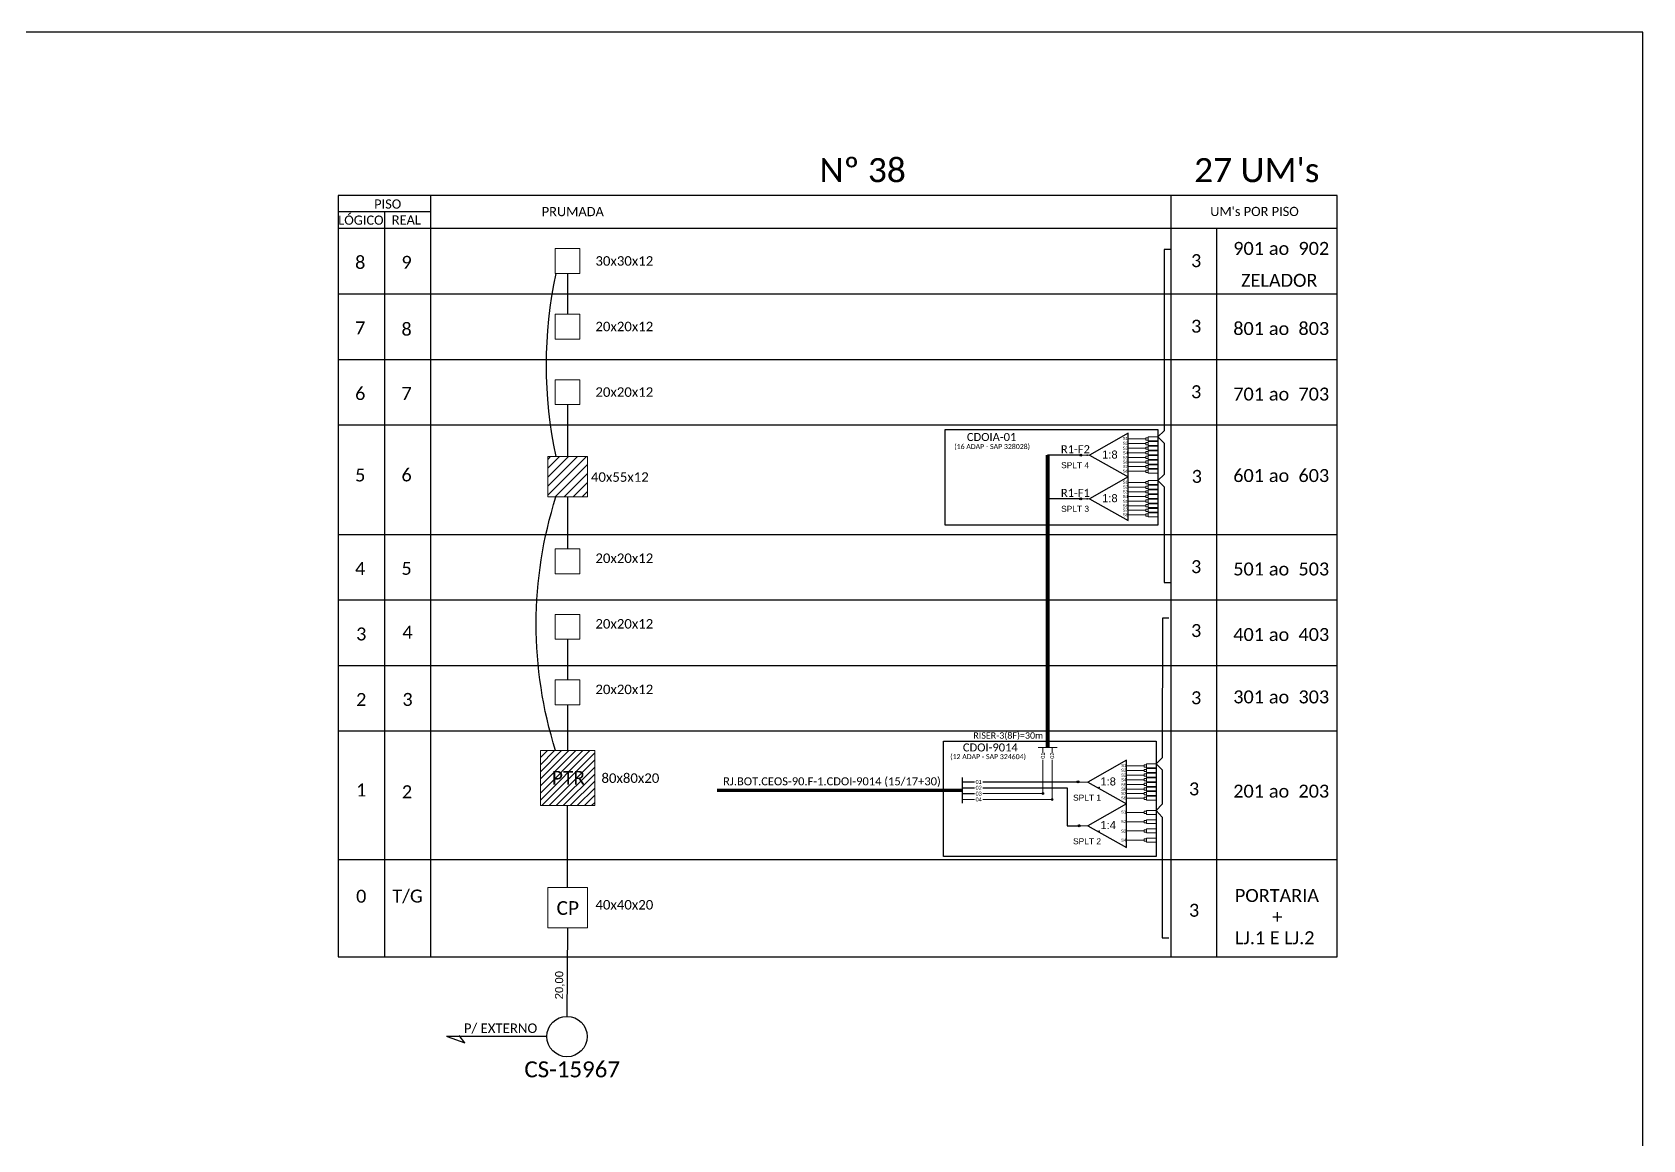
# Model space of a CAD drawing. Header units: metres. Extents: x -1286 to -445, y -500 to 94.
# Drawn here: x -847.6 to -445.1, y -182.4 to 94.2 of the extents above; entities that cross this region are included whole.
import ezdxf
from ezdxf.enums import TextEntityAlignment as Align

# ---------------------------------------------------------------- set-up
doc = ezdxf.new("R2010")
doc.units = ezdxf.units.M
doc.layers.add('10.1-Caixas Subterrâneas', color=5, linetype='Continuous')
doc.styles.add('ARIAL', font='arial.ttf')
doc.styles.add('WMF-Calibri0', font='calibri.ttf')

# ---------------------------------------------------------------- blocks, each defined once
blk = doc.blocks.new('SPLT_1-8_SC-APC')
at = {"color": 1}
blk.add_lwpolyline([(-7.37, -2.1), (-17.04, -7.55), (-7.37, -13), (-7.37, -2.1)], dxfattribs=at)
at = {"color": 3, "lineweight": 0}
for points in [[(-2.99, -3.51), (-7.37, -3.51)], [(-2.41, -3.02), (-2.41, -4)], [(-2.41, -3.02), (0, -3.02)], [(-2.41, -4), (0, -4)], [(-7.37, -4.66), (-2.99, -4.66)], [(-7.37, -5.82), (-2.99, -5.82)], [(-7.37, -6.97), (-2.99, -6.97)], [(-2.41, -4.17), (-2.41, -5.16)], [(-2.41, -4.17), (0, -4.17)], [(-2.41, -5.16), (0, -5.16)], [(-2.41, -5.32), (-2.41, -6.31)], [(-2.41, -5.32), (0, -5.32)], [(-2.41, -6.31), (0, -6.31)], [(-2.41, -6.48), (-2.41, -7.46)], [(-2.41, -6.48), (0, -6.48)], [(-2.41, -7.46), (0, -7.46)], [(-2.41, -7.63), (-2.41, -8.62)], [(-2.41, -7.63), (0, -7.63)], [(-7.37, -8.12), (-2.99, -8.12)], [(-7.37, -9.28), (-2.99, -9.28)], [(-7.37, -10.43), (-2.99, -10.43)], [(-7.37, -11.58), (-2.99, -11.58)], [(-2.41, -8.62), (0, -8.62)], [(-2.41, -8.78), (-2.41, -9.77)], [(-2.41, -8.78), (0, -8.78)], [(-2.41, -9.77), (0, -9.77)], [(-2.41, -9.94), (-2.41, -10.92)], [(-2.41, -9.94), (0, -9.94)], [(-2.41, -10.92), (0, -10.92)], [(-2.41, -11.09), (-2.41, -12.08)], [(-2.41, -11.09), (0, -11.09)], [(-2.41, -12.08), (0, -12.08)]]:
    blk.add_lwpolyline(points, dxfattribs=at)
for points in [[(-2.99, -3.22), (-2.41, -3.22), (-2.41, -3.8), (-2.99, -3.8)], [(-2.99, -4.38), (-2.41, -4.38), (-2.41, -4.95), (-2.99, -4.95)], [(-2.99, -5.53), (-2.41, -5.53), (-2.41, -6.1), (-2.99, -6.1)], [(-2.99, -6.68), (-2.41, -6.68), (-2.41, -7.26), (-2.99, -7.26)], [(-2.99, -7.84), (-2.41, -7.84), (-2.41, -8.41), (-2.99, -8.41)], [(-2.99, -8.99), (-2.41, -8.99), (-2.41, -9.56), (-2.99, -9.56)], [(-2.99, -10.14), (-2.41, -10.14), (-2.41, -10.72), (-2.99, -10.72)], [(-2.99, -11.3), (-2.41, -11.3), (-2.41, -11.87), (-2.99, -11.87)]]:
    blk.add_lwpolyline(points, close=True, dxfattribs=at)
at = {"color": 1, "lineweight": 0}
blk.add_lwpolyline([(-17.04, -7.55), (-19.26, -7.55)], dxfattribs=at)
at = {"color": 1, "style": 'ARIAL'}
for s, height, p in [('S1', 0.75, (-8.74, -3.78)), ('1:8', 2, (-13.91, -8.4)), ('S2', 0.75, (-8.74, -4.97)), ('S3', 0.75, (-8.74, -6.18)), ('S4', 0.75, (-8.74, -7.36)), ('S5', 0.75, (-8.74, -8.57)), ('S6', 0.75, (-8.74, -9.69)), ('S7', 0.75, (-8.74, -10.78)), ('S8', 0.75, (-8.74, -11.9))]:
    blk.add_text(s, height=height, dxfattribs=at).set_placement(p)
blk = doc.blocks.new('SPLITTER_')
blk.add_point((0, 0))
at = {"style": 'ARIAL', "flags": 4}
blk.add_attdef('SPLT', (0, -3.26), '', height=1.5, dxfattribs=at)

msp = doc.modelspace()

# ---------------------------------------------------------------- hatches: boundary and pattern name
h = msp.add_hatch()
h.set_pattern_fill('LINE', color=1, scale=0.5, angle=45)
h.set_pattern_definition([(45, (-6271.13, 3206.5832), (-1.122532, 1.122532), [])])
h.paths.add_polyline_path([(-718.73, -21.85), (-708.83, -21.85), (-708.83, -11.81), (-718.73, -11.81)])
h = msp.add_hatch(color=3)
h.dxf.hatch_style = 1
edge = h.paths.add_edge_path()
edge.add_arc((-585.51, -11.43), 0.256, 0, 360)
h = msp.add_hatch(color=3)
h.dxf.hatch_style = 1
edge = h.paths.add_edge_path()
edge.add_arc((-585.54, -22.33), 0.256, 0, 360)
h = msp.add_hatch()
h.set_pattern_fill('ANSI31', color=1, scale=10, style=0)
h.set_pattern_definition([(45, (-1332.1857, -482.9358), (-0.8838835, 0.8838835), [])])
h.paths.add_polyline_path([(-720.57, -98.97), (-707, -98.97), (-707, -85.21), (-720.57, -85.21)])
h.paths.add_polyline_path([(-718.56, -94.62), (-708.48, -94.62), (-708.48, -89.47), (-718.56, -89.47)], flags=24)
at = {"lineweight": 0}
h = msp.add_hatch(color=3, dxfattribs=at)
h.dxf.hatch_style = 1
edge = h.paths.add_edge_path()
edge.add_arc((-594.97, -95.97), 0.256, 0, 360)
h = msp.add_hatch(color=3)
h.dxf.hatch_style = 1
edge = h.paths.add_edge_path()
edge.add_arc((-586.22, -93.05), 0.256, 0, 360)
h = msp.add_hatch(color=3, dxfattribs=at)
h.dxf.hatch_style = 1
edge = h.paths.add_edge_path()
edge.add_arc((-592.66, -97.45), 0.256, 0, 360)
h = msp.add_hatch(color=3)
h.dxf.hatch_style = 1
edge = h.paths.add_edge_path()
edge.add_arc((-585.94, -103.99), 0.256, -180, 180, ccw=False)

# ---------------------------------------------------------------- linework, layer by layer
at = {"color": 5, "lineweight": 0}
for p, q in [((-594.97, -95.97), (-594.97, -87.55)), ((-592.66, -97.45), (-592.66, -87.55)), ((-615.2, -97.45), (-612.04, -97.45)), ((-609.97, -97.45), (-592.66, -97.45))]:
    msp.add_line(p, q, dxfattribs=at)
at = {"color": 1}
msp.add_line((-615.2, -91.93), (-615.2, -98.32), dxfattribs=at)
at = {"color": 7, "lineweight": 0}
msp.add_line((-609.97, -95.97), (-594.97, -95.97), dxfattribs=at)
msp.add_lwpolyline([(-1286.07, -499.81), (-445.07, -499.81), (-445.07, 94.19), (-1286.07, 94.19)], close=True)
at = {"color": 0}
for points in [[(-521.46, 53.44), (-771.13, 53.44)], [(-747.98, 49.33), (-771.13, 49.33)]]:
    msp.add_lwpolyline(points, dxfattribs=at)
for points in [[(-771.13, 53.44), (-771.13, 45.22)], [(-747.98, 45.22), (-747.98, 53.44)], [(-563.05, 53.44), (-563.05, 45.22)], [(-521.46, 45.22), (-521.46, 53.44)], [(-759.55, 49.33), (-759.55, 45.22)], [(-771.13, 45.22), (-521.46, 45.22)], [(-771.13, 45.22), (-521.46, 45.22)], [(-771.13, 45.22), (-521.46, 45.22)], [(-771.13, 45.22), (-771.13, -136.76), (-521.46, -136.76), (-521.46, 45.22)], [(-771.13, 45.22), (-521.46, 45.22)], [(-771.13, 45.22), (-521.46, 45.22)], [(-771.13, 45.22), (-521.46, 45.22)], [(-771.13, 45.22), (-521.46, 45.22)], [(-759.55, 45.22), (-759.55, -136.76)], [(-747.98, -136.76), (-747.98, 45.22)], [(-563.05, 45.22), (-563.05, -136.76)], [(-551.48, -136.76), (-551.48, 45.22)], [(-771.13, 28.84), (-521.46, 28.84)], [(-771.13, 12.47), (-521.46, 12.47)], [(-771.13, -3.9), (-521.46, -3.9)], [(-771.13, -31.22), (-521.46, -31.22)], [(-771.13, -47.59), (-521.46, -47.59)], [(-771.13, -63.96), (-521.46, -63.96)], [(-771.13, -80.33), (-521.46, -80.33)], [(-771.13, -112.43), (-521.46, -112.43)]]:
    msp.add_lwpolyline(points)
at = {"lineweight": 0}
for points in [[(-710.71, 40.16), (-716.84, 40.16), (-716.84, 33.94), (-710.71, 33.94)], [(-710.71, 23.79), (-716.84, 23.79), (-716.84, 17.57), (-710.71, 17.57)], [(-710.71, 7.41), (-716.84, 7.41), (-716.84, 1.2), (-710.71, 1.2)], [(-710.71, -34.83), (-716.84, -34.83), (-716.84, -41.04), (-710.71, -41.04)], [(-710.71, -51.2), (-716.84, -51.2), (-716.84, -57.41), (-710.71, -57.41)], [(-710.71, -67.57), (-716.84, -67.57), (-716.84, -73.79), (-710.71, -73.79)]]:
    msp.add_lwpolyline(points, close=True, dxfattribs=at)
at = {"color": 3}
for points in [[(-563.05, 39.95), (-564.71, 39.95), (-564.71, -5.39), (-566.28, -6.9), (-564.71, -8.41), (-564.71, -16.29), (-566.28, -17.8), (-564.71, -19.31), (-564.71, -43.26), (-563.06, -43.26)], [(-713.78, 33.94), (-713.78, 23.79)], [(-713.78, 1.29), (-713.78, -11.81)], [(-713.78, -21.85), (-713.78, -34.83)], [(-563.48, -52.11), (-565.13, -52.11), (-565.14, -87.05), (-566.71, -88.56), (-565.14, -90.07), (-565.14, -98.62), (-566.71, -100.2), (-565.14, -101.88), (-565.14, -132.03), (-563.49, -132.03)], [(-713.78, -57.41), (-713.78, -67.57)], [(-713.78, -73.79), (-713.78, -85.21)], [(-615.2, -93.05), (-612.04, -93.05)], [(-609.97, -93.05), (-586.22, -93.05)], [(-713.78, -119.43), (-713.78, -98.97)]]:
    msp.add_lwpolyline(points, dxfattribs=at)
for points in [[(-716.65, -11.81, -0.105323), (-716.65, 33.94)], [(-716.77, -85.21, -0.154425), (-716.67, -21.85)]]:
    msp.add_lwpolyline(points, format="xyb", dxfattribs=at)
at = {"color": 1}
for points in [[(-619.41, -5), (-566.28, -5), (-566.28, -28.89), (-619.41, -28.89)], [(-619.84, -82.84), (-566.71, -82.84), (-566.71, -111.69), (-619.84, -111.69)]]:
    msp.add_lwpolyline(points, close=True, dxfattribs=at)
at = {"color": 1, "lineweight": 0}
for points in [[(-708.83, -11.81), (-718.73, -11.81), (-718.73, -21.85), (-708.83, -21.85)], [(-720.57, -85.21), (-707, -85.21), (-707, -98.97), (-720.57, -98.97)]]:
    msp.add_lwpolyline(points, close=True, dxfattribs=at)
at = {"color": 5, "lineweight": 0, "const_width": 1}
msp.add_lwpolyline([(-593.8, -84.49), (-593.81, -11.43)], dxfattribs=at)
at = {"color": 5}
for points in [[(-585.54, -11.43), (-593.81, -11.43)], [(-585.54, -22.33), (-593.38, -22.33)]]:
    msp.add_lwpolyline(points, dxfattribs=at)
at = {"color": 5, "lineweight": 0}
for points in [[(-596.15, -84.49), (-591.46, -84.49)], [(-594.97, -84.49), (-594.97, -85.78)], [(-592.66, -84.49), (-592.66, -85.78)]]:
    msp.add_lwpolyline(points, dxfattribs=at)
at = {"color": 1}
msp.add_lwpolyline([(-676.45, -95.16, 0.8, 0.8, 0), (-615.2, -95.13, 0.8, 0.8, 0)], format="xyseb", dxfattribs=at)
at = {"color": 2}
for points in [[(-615.2, -94.51), (-612.04, -94.51)], [(-609.97, -94.51), (-588.89, -94.51), (-588.89, -103.99), (-585.97, -103.99)]]:
    msp.add_lwpolyline(points, dxfattribs=at)
at = {"color": 7}
msp.add_lwpolyline([(-615.2, -95.97), (-612.04, -95.97)], dxfattribs=at)
at = {"color": 1}
for points in [[(-574.08, -98.54), (-583.75, -103.99), (-574.08, -109.43), (-574.08, -98.54)], [(-713.78, -129.47), (-713.92, -151.6)], [(-718.97, -156.65), (-744.06, -156.65)], [(-743.84, -156.65), (-739.43, -158.24)], [(-739.43, -158.24), (-740.83, -156.41)]]:
    msp.add_lwpolyline(points, dxfattribs=at)
at = {"color": 3, "lineweight": 0}
for points in [[(-569.7, -100.39), (-569.12, -100.39), (-569.12, -100.96), (-569.7, -100.96)], [(-569.7, -102.69), (-569.12, -102.69), (-569.12, -103.27), (-569.7, -103.27)], [(-569.7, -105), (-569.12, -105), (-569.12, -105.57), (-569.7, -105.57)], [(-569.7, -107.3), (-569.12, -107.3), (-569.12, -107.88), (-569.7, -107.88)]]:
    msp.add_lwpolyline(points, close=True, dxfattribs=at)
for points in [[(-569.12, -100.18), (-569.12, -101.17)], [(-569.12, -100.18), (-566.71, -100.18)], [(-569.7, -100.67), (-574.08, -100.67)], [(-574.08, -102.98), (-569.7, -102.98)], [(-569.12, -101.17), (-566.71, -101.17)], [(-569.12, -102.49), (-569.12, -103.47)], [(-569.12, -102.49), (-566.71, -102.49)], [(-569.12, -103.47), (-566.71, -103.47)], [(-574.08, -105.29), (-569.7, -105.29)], [(-574.08, -107.59), (-569.7, -107.59)], [(-569.12, -104.79), (-569.12, -105.78)], [(-569.12, -104.79), (-566.71, -104.79)], [(-569.12, -105.78), (-566.71, -105.78)], [(-569.12, -107.1), (-569.12, -108.08)], [(-569.12, -107.1), (-566.71, -107.1)], [(-569.12, -108.08), (-566.71, -108.08)]]:
    msp.add_lwpolyline(points, dxfattribs=at)
at = {"color": 1, "lineweight": 0}
msp.add_lwpolyline([(-583.75, -103.99), (-585.97, -103.99)], dxfattribs=at)
at = {"color": 7, "lineweight": 0}
msp.add_lwpolyline([(-708.83, -119.43), (-718.73, -119.43), (-718.73, -129.47), (-708.83, -129.47)], close=True, dxfattribs=at)
at = {"color": 3}
for centre in [(-585.51, -11.43), (-585.54, -22.33), (-586.22, -93.05), (-585.94, -103.99)]:
    msp.add_circle(centre, 0.256, dxfattribs=at)
at = {"color": 3, "lineweight": 0}
for centre in [(-594.97, -95.97), (-592.66, -97.45)]:
    msp.add_circle(centre, 0.256, dxfattribs=at)
at = {"color": 5}
msp.add_circle((-713.92, -156.65), 5.05, dxfattribs=at)

# ---------------------------------------------------------------- block references
at = {"color": 3}
for p in [(-566.28, -3.88), (-566.28, -14.78), (-566.71, -85.54)]:
    msp.add_blockref('SPLT_1-8_SC-APC', p, dxfattribs=at)
ref = msp.add_blockref('SPLITTER_', (-583.9, -11.43), dxfattribs=dict(xscale=-1))
ref.add_attrib('SPLT', 'SPLT 4', (-590.43, -14.69), dxfattribs={"height": 1.5, "style": 'ARIAL'})
ref = msp.add_blockref('SPLITTER_', (-583.9, -22.33), dxfattribs=dict(xscale=-1))
ref.add_attrib('SPLT', 'SPLT 3', (-590.43, -25.59), dxfattribs={"height": 1.5, "style": 'ARIAL'})
ref = msp.add_blockref('SPLITTER_', (-580.9, -94.47), dxfattribs=dict(xscale=-1))
ref.add_attrib('SPLT', 'SPLT 1', (-587.44, -97.73), dxfattribs={"height": 1.5, "style": 'ARIAL'})
ref = msp.add_blockref('SPLITTER_', (-580.9, -105.36), dxfattribs=dict(xscale=-1))
ref.add_attrib('SPLT', 'SPLT 2', (-587.44, -108.62), dxfattribs={"height": 1.5, "style": 'ARIAL'})

# ---------------------------------------------------------------- texts
at = {"color": 0, "style": 'WMF-Calibri0'}
for s, height, p in [('Nº 38', 6, (-650.82, 56.75)), ("27 UM's", 6, (-557.19, 56.75)), ('     PISO', 2.3, (-766.16, 50.14)), ('  LÓGICO', 2.3, (-772.71, 46.11)), ('    REAL', 2.3, (-760.95, 46.16)), ('PRUMADA', 2.3, (-720.23, 48.25)), ("UM's POR PISO", 2.3, (-553.17, 48.28))]:
    msp.add_text(s, height=height, dxfattribs=at).set_placement(p)
at = {"color": 7, "style": 'WMF-Calibri0'}
for s, height, p in [('901', 3.24, (-547.41, 38.58)), ('ao', 3.24, (-538.51, 38.58)), ('902', 3.24, (-531.12, 38.58)), ('30x30x12', 2.373, (-706.81, 35.88)), ('ZELADOR', 3.24, (-545.45, 30.61)), ('20x20x12', 2.373, (-706.81, 19.51)), ('801', 3.24, (-547.41, 18.57)), ('ao', 3.24, (-538.51, 18.57)), ('803', 3.24, (-531.12, 18.57)), ('20x20x12', 2.373, (-706.81, 3.13)), ('701', 3.24, (-547.41, 2.2)), ('ao', 3.24, (-538.51, 2.2)), ('703', 3.24, (-531.12, 2.2)), ('40x55x12', 2.373, (-707.94, -18.09)), ('601', 3.24, (-547.41, -18.15)), ('ao', 3.24, (-538.51, -18.15)), ('603', 3.24, (-531.12, -18.15)), ('20x20x12', 2.373, (-706.81, -38.37)), ('501', 3.24, (-547.41, -41.49)), ('ao', 3.24, (-538.51, -41.49)), ('503', 3.24, (-531.12, -41.49)), ('20x20x12', 2.373, (-706.81, -54.75)), ('401', 3.24, (-547.41, -57.86)), ('ao', 3.24, (-538.51, -57.86)), ('403', 3.24, (-531.12, -57.86)), ('20x20x12', 2.373, (-706.81, -71.12)), ('301', 3.24, (-547.41, -73.44)), ('ao', 3.24, (-538.51, -73.44)), ('303', 3.24, (-531.12, -73.44)), ('PTR', 3.433, (-717.7, -93.74)), ('80x80x20', 2.373, (-705.3, -93.29)), ('201', 3.24, (-547.41, -96.97)), ('ao', 3.24, (-538.51, -96.97)), ('203', 3.24, (-531.12, -96.97)), ('PORTARIA', 3.24, (-547, -123.04)), ('CP', 3.433, (-716.52, -126.26)), ('40x40x20', 2.373, (-706.81, -124.92)), ('+', 3.24, (-537.65, -128.35)), ('LJ.1 E LJ.2', 3.24, (-547, -133.59)), ('P/ EXTERNO', 2.373, (-739.7, -155.75))]:
    msp.add_text(s, height=height, dxfattribs=at).set_placement(p)
at = {"color": 1}
for s, height, style, p in [('CDOIA-01', 2, 'WMF-Calibri0', (-613.98, -7.9)), ('CDOI-9014', 2, 'WMF-Calibri0', (-614.98, -85.44)), ('RJ.BOT.CEOS-90.F-1.CDOI-9014 (15/17+30)', 2, 'WMF-Calibri0', (-674.91, -93.9)), ('S1', 0.75, 'ARIAL', (-575.45, -100.94)), ('1:4', 2, 'ARIAL', (-580.62, -104.84)), ('S2', 0.75, 'ARIAL', (-575.45, -103.34)), ('S3', 0.75, 'ARIAL', (-575.45, -105.73)), ('S4', 0.75, 'ARIAL', (-575.45, -107.95))]:
    msp.add_text(s, height=height, dxfattribs=dict(at, style=style)).set_placement(p)
at = {"color": 1, "style": 'WMF-Calibri0'}
for s, p in [('(16 ADAP - SAP 328028)', (-607.67, -9.91)), ('(12 ADAP - SAP 324604)', (-608.68, -87.36))]:
    msp.add_text(s, height=1.25, dxfattribs=at).set_placement(p, align=Align.CENTER)
at = {"color": 5, "style": 'WMF-Calibri0'}
for s, height, p in [('R1-F2', 2, (-590.48, -10.95)), ('R1-F1', 2, (-590.48, -21.85)), ('RISER-3(8F)=30m', 1.6, (-612.36, -82.26)), ('CS-15967', 4, (-724.57, -166.84))]:
    msp.add_text(s, height=height, dxfattribs=at).set_placement(p)
at = {"lineweight": 0, "style": 'ARIAL'}
for s, p in [('01', (-594.99, -86.49)), ('02', (-592.67, -86.49))]:
    msp.add_text(s, height=1, rotation=90, dxfattribs=at).set_placement(p, align=Align.MIDDLE_CENTER)
at = {"style": 'ARIAL'}
for s, p in [('01', (-611.04, -93.05)), ('02', (-611.04, -94.51)), ('03', (-611.04, -95.97)), ('04', (-611.04, -97.43))]:
    msp.add_text(s, height=1, dxfattribs=at).set_placement(p, align=Align.MIDDLE_CENTER)
at = {"color": 7, "style": 'WMF-Calibri0'}
for tag, flags, p in [('8', 4, (-765.59, 36.71)), ('9', 4, (-754.01, 36.72)), ('3', 4, (-556.68, 37.14)), ('7', 4, (-765.59, 20.34)), ('8', 4, (-754.01, 20.03)), ('3', 4, (-556.68, 20.77)), ('6', 4, (-765.59, 3.96)), ('7', 4, (-754.01, 3.98)), ('3', 4, (-556.68, 4.4)), ('5', 4, (-765.59, -16.39)), ('6', 4, (-754.01, -16.37)), ('3', 4, (-556.52, -16.74)), ('4', 4, (-765.59, -39.73)), ('5', 4, (-754.01, -39.71)), ('3', 4, (-556.68, -39.29)), ('3', 4, (-765.34, -56.1)), ('4', 4, (-753.77, -55.67)), ('3', 4, (-556.68, -55.25)), ('2', 4, (-765.34, -72.47)), ('3', 4, (-753.77, -72.45)), ('3', 4, (-556.68, -72.03)), ('1', 4, (-765.34, -95.06)), ('2', 4, (-753.9, -95.51)), ('3', 4, (-557.2, -94.8)), ('0', 4, (-765.34, -121.6)), ('T/G', 12, (-753.77, -121.56)), ('3', 4, (-557.2, -125.11))]:
    msp.add_attdef(tag, text='XX', height=3.24, dxfattribs=dict(at, flags=flags)).set_placement(p, align=Align.MIDDLE_CENTER)
at = {"layer": '10.1-Caixas Subterrâneas', "color": 7, "style": 'ARIAL'}
msp.add_text('20,00', height=2.021, rotation=89.6331, dxfattribs=at).set_placement((-715.89, -143.81), align=Align.MIDDLE_CENTER)

doc.saveas('drawing.dxf')
